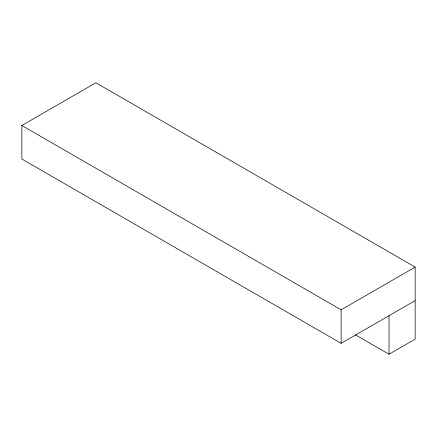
<?xml version="1.0" encoding="UTF-8"?>
<svg xmlns="http://www.w3.org/2000/svg" width="437" height="437" viewBox="0 0 437 437"><rect width="100%" height="100%" fill="white"/><g stroke="black" fill="none" stroke-linecap="round" stroke-linejoin="round"><path stroke-width="0.66" d="M415.15 300.612L341.133 343.345L21.85 159.008L21.85 125.495L95.867 82.762L415.15 267.1L415.15 339.156L389.028 354.238L355.325 334.78M21.85 125.495L341.133 309.828L415.15 267.1M389.028 315.694L389.028 354.238M341.133 309.828L341.133 343.345"/></g></svg>
